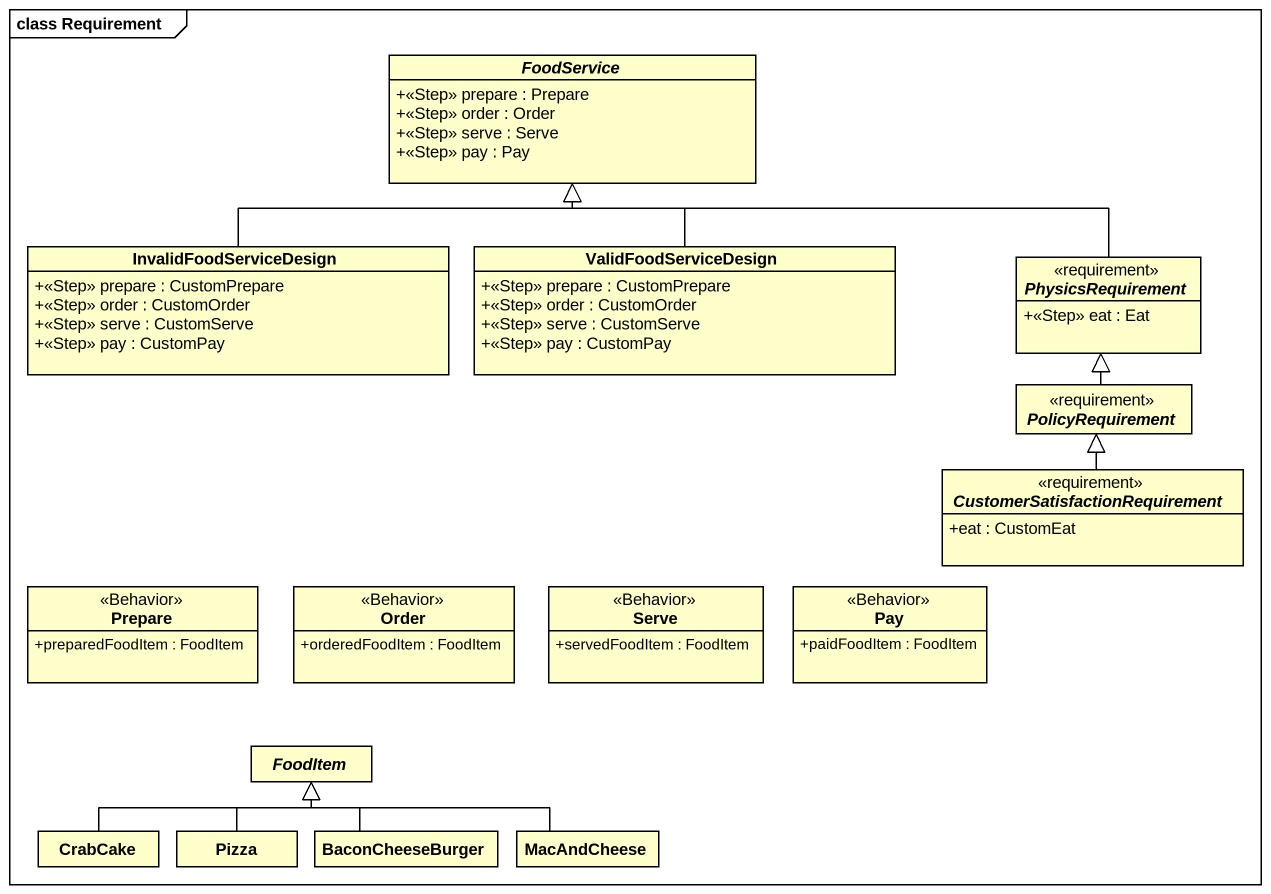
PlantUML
@startuml
mainframe class Requirement
hide circle
hide empty members
skinparam classAttributeIconSize 0
abstract class FoodService {
  +<<Step>> prepare : Prepare
  +<<Step>> order : Order
  +<<Step>> serve : Serve
  +<<Step>> pay : Pay
}
class InvalidFoodServiceDesign {
  +<<Step>> prepare : CustomPrepare
  +<<Step>> order : CustomOrder
  +<<Step>> serve : CustomServe
  +<<Step>> pay : CustomPay
}
class ValidFoodServiceDesign {
  +<<Step>> prepare : CustomPrepare
  +<<Step>> order : CustomOrder
  +<<Step>> serve : CustomServe
  +<<Step>> pay : CustomPay
}
class PhysicsRequirement <<requirement>> {
  +<<Step>> eat : Eat
}
class PolicyRequirement <<requirement>>
class "CustomerSatisfactionRequirement" as CustomerSatisfactionRequirem <<requirement>> {
  +eat : CustomEat
}
class Prepare <<Behavior>> {
  +preparedFoodItem : FoodItem
}
class Order <<Behavior>> {
  +orderedFoodItem : FoodItem
}
class Serve <<Behavior>> {
  +servedFoodItem : FoodItem
}
class Pay <<Behavior>> {
  +paidFoodItem : FoodItem
}
abstract class FoodItem
class CrabCake
class Pizza
class BaconCheeseBurger
class MacAndCheese
InvalidFoodServiceDesign -right-|> FoodService
ValidFoodServiceDesign -up-|> FoodService
PhysicsRequirement -left-|> FoodService
PolicyRequirement -up-|> PhysicsRequirement
CustomerSatisfactionRequirem -up-|> PolicyRequirement
CrabCake -right-|> FoodItem
Pizza -up-|> FoodItem
BaconCheeseBurger -up-|> FoodItem
MacAndCheese -left-|> FoodItem
@enduml
